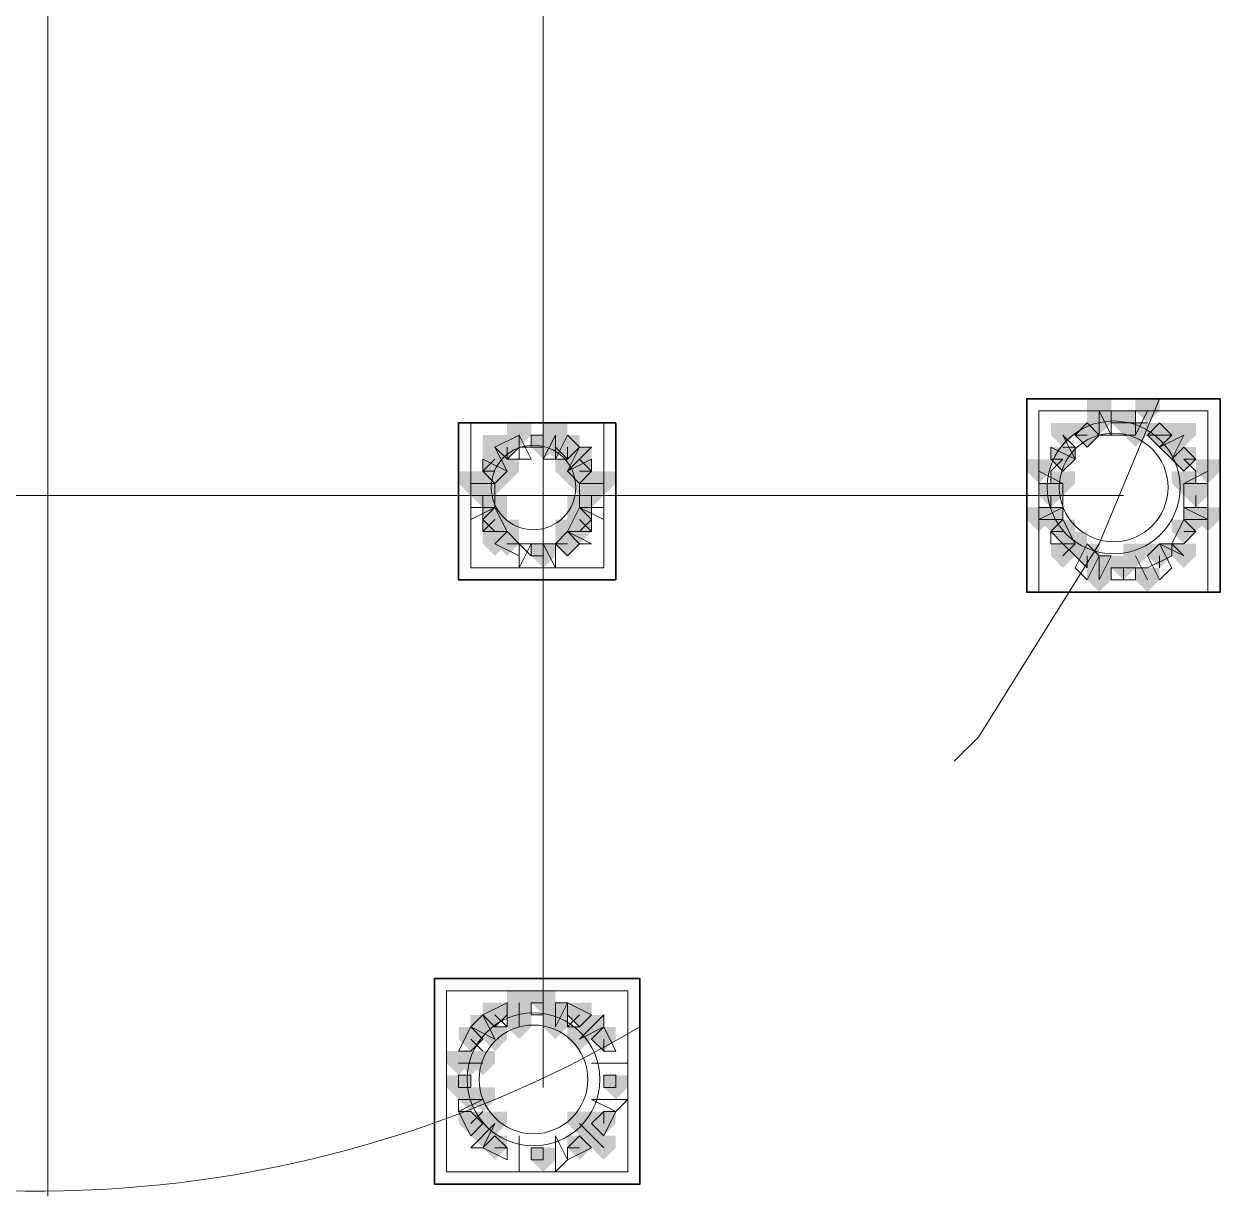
# Model space of a CAD drawing. Header units: millimetres. Extents: x 2315 to 4619, y 1334 to 1897.
# Drawn here: x 4157.93 to 4163.97, y 1548.66 to 1554.59 of the extents above; entities that cross this region are included whole.
import ezdxf

# ---------------------------------------------------------------- set-up
doc = ezdxf.new("R2010")
doc.units = ezdxf.units.MM
for name, color, linetype, true_color in [('PDF_10', 7, 'Continuous', 0x00b85c), ('PDF_AXIS', 7, 'Continuous', 0x00b85c), ('PDF_柱构件', 7, 'Continuous', 0x00b85c), ('PDF_转运站初步方案', 7, 'Continuous', 0x00b85c)]:
    doc.layers.add(name, color=color, linetype=linetype, true_color=true_color)
doc.layers.add('PDF_中心线层', color=1, linetype='Continuous')
doc.layers.add('PDF_粗实线层', color=7, linetype='Continuous')

msp = doc.modelspace()

# ---------------------------------------------------------------- hatches: boundary and pattern name
at = {"layer": 'PDF_10', "transparency": 33554559}
for points in [[(4163.4821, 1552.6298), (4163.421, 1552.6298), (4163.421, 1552.5687), (4163.4821, 1552.5076), (4163.5432, 1552.5687), (4163.5432, 1552.6298)], [(4163.4821, 1552.6298), (4163.421, 1552.6298), (4163.421, 1552.5687), (4163.4821, 1552.5076), (4163.5432, 1552.5687), (4163.5432, 1552.6298)], [(4163.4821, 1552.6298), (4163.421, 1552.6298), (4163.421, 1552.5687), (4163.4821, 1552.5076), (4163.5432, 1552.5687), (4163.5432, 1552.6298)], [(4163.2989, 1552.5687), (4163.2378, 1552.5687), (4163.2378, 1552.5076), (4163.2989, 1552.4466), (4163.3599, 1552.5076), (4163.3599, 1552.5687)], [(4163.2989, 1552.5687), (4163.2378, 1552.5687), (4163.2378, 1552.5076), (4163.2989, 1552.4466), (4163.3599, 1552.5076), (4163.3599, 1552.5687)], [(4163.2989, 1552.5687), (4163.2378, 1552.5687), (4163.2378, 1552.5076), (4163.2989, 1552.4466), (4163.3599, 1552.5076), (4163.3599, 1552.5687)], [(4163.6653, 1552.5687), (4163.6043, 1552.5687), (4163.6043, 1552.5076), (4163.6653, 1552.4466), (4163.7264, 1552.5076), (4163.7264, 1552.5687)], [(4163.6653, 1552.5687), (4163.6043, 1552.5687), (4163.6043, 1552.5076), (4163.6653, 1552.4466), (4163.7264, 1552.5076), (4163.7264, 1552.5687)], [(4163.6653, 1552.5687), (4163.6043, 1552.5687), (4163.6043, 1552.5076), (4163.6653, 1552.4466), (4163.7264, 1552.5076), (4163.7264, 1552.5687)], [(4160.367, 1552.5076), (4160.3059, 1552.5076), (4160.3059, 1552.4466), (4160.367, 1552.3855), (4160.428, 1552.4466), (4160.428, 1552.5076)], [(4160.367, 1552.5076), (4160.3059, 1552.5076), (4160.3059, 1552.4466), (4160.367, 1552.3855), (4160.428, 1552.4466), (4160.428, 1552.5076)], [(4160.5502, 1552.5076), (4160.4891, 1552.5076), (4160.4891, 1552.4466), (4160.5502, 1552.3855), (4160.6113, 1552.4466), (4160.6113, 1552.5076)], [(4160.5502, 1552.5076), (4160.4891, 1552.5076), (4160.4891, 1552.4466), (4160.5502, 1552.3855), (4160.6113, 1552.4466), (4160.6113, 1552.5076)], [(4160.6724, 1552.5076), (4160.6113, 1552.5076), (4160.6113, 1552.4466), (4160.6724, 1552.3855), (4160.7335, 1552.4466), (4160.7335, 1552.5076)], [(4160.6724, 1552.5076), (4160.6113, 1552.5076), (4160.6113, 1552.4466), (4160.6724, 1552.3855), (4160.7335, 1552.4466), (4160.7335, 1552.5076)], [(4163.1767, 1552.4466), (4163.1156, 1552.4466), (4163.1156, 1552.3855), (4163.1767, 1552.3244), (4163.2378, 1552.3855), (4163.2378, 1552.4466)], [(4163.1767, 1552.4466), (4163.1156, 1552.4466), (4163.1156, 1552.3855), (4163.1767, 1552.3244), (4163.2378, 1552.3855), (4163.2378, 1552.4466)], [(4163.7875, 1552.4466), (4163.7264, 1552.4466), (4163.7264, 1552.3855), (4163.7875, 1552.3244), (4163.8486, 1552.3855), (4163.8486, 1552.4466)], [(4163.7875, 1552.4466), (4163.7264, 1552.4466), (4163.7264, 1552.3855), (4163.7875, 1552.3244), (4163.8486, 1552.3855), (4163.8486, 1552.4466)], [(4160.3059, 1552.3855), (4160.2448, 1552.3855), (4160.2448, 1552.3244), (4160.3059, 1552.2633), (4160.367, 1552.3244), (4160.367, 1552.3855)], [(4160.3059, 1552.3855), (4160.2448, 1552.3855), (4160.2448, 1552.3244), (4160.3059, 1552.2633), (4160.367, 1552.3244), (4160.367, 1552.3855)], [(4160.7335, 1552.3855), (4160.6724, 1552.3855), (4160.6724, 1552.3244), (4160.7335, 1552.2633), (4160.7945, 1552.3244), (4160.7945, 1552.3855)], [(4160.7335, 1552.3855), (4160.6724, 1552.3855), (4160.6724, 1552.3244), (4160.7335, 1552.2633), (4160.7945, 1552.3244), (4160.7945, 1552.3855)], [(4160.2448, 1552.2633), (4160.1837, 1552.2633), (4160.1837, 1552.2022), (4160.2448, 1552.1412), (4160.3059, 1552.2022), (4160.3059, 1552.2633)], [(4160.2448, 1552.2633), (4160.1837, 1552.2633), (4160.1837, 1552.2022), (4160.2448, 1552.1412), (4160.3059, 1552.2022), (4160.3059, 1552.2633)], [(4160.2448, 1552.2633), (4160.1837, 1552.2633), (4160.1837, 1552.2022), (4160.2448, 1552.1412), (4160.3059, 1552.2022), (4160.3059, 1552.2633)], [(4160.7945, 1552.2633), (4160.7335, 1552.2633), (4160.7335, 1552.2022), (4160.7945, 1552.1412), (4160.8556, 1552.2022), (4160.8556, 1552.2633)], [(4160.7945, 1552.2633), (4160.7335, 1552.2633), (4160.7335, 1552.2022), (4160.7945, 1552.1412), (4160.8556, 1552.2022), (4160.8556, 1552.2633)], [(4160.7945, 1552.2633), (4160.7335, 1552.2633), (4160.7335, 1552.2022), (4160.7945, 1552.1412), (4160.8556, 1552.2022), (4160.8556, 1552.2633)], [(4163.1156, 1552.2633), (4163.0545, 1552.2633), (4163.0545, 1552.2022), (4163.1156, 1552.1412), (4163.1767, 1552.2022), (4163.1767, 1552.2633)], [(4163.1156, 1552.2633), (4163.0545, 1552.2633), (4163.0545, 1552.2022), (4163.1156, 1552.1412), (4163.1767, 1552.2022), (4163.1767, 1552.2633)], [(4163.8486, 1552.2633), (4163.7875, 1552.2633), (4163.7875, 1552.2022), (4163.8486, 1552.1412), (4163.9097, 1552.2022), (4163.9097, 1552.2633)], [(4163.8486, 1552.2633), (4163.7875, 1552.2633), (4163.7875, 1552.2022), (4163.8486, 1552.1412), (4163.9097, 1552.2022), (4163.9097, 1552.2633)], [(4163.8486, 1552.2633), (4163.7875, 1552.2633), (4163.7875, 1552.2022), (4163.8486, 1552.1412), (4163.9097, 1552.2022), (4163.9097, 1552.2633)], [(4160.3059, 1552.1412), (4160.2448, 1552.1412), (4160.2448, 1552.0801), (4160.3059, 1552.019), (4160.367, 1552.0801), (4160.367, 1552.1412)], [(4160.3059, 1552.1412), (4160.2448, 1552.1412), (4160.2448, 1552.0801), (4160.3059, 1552.019), (4160.367, 1552.0801), (4160.367, 1552.1412)], [(4160.7335, 1552.1412), (4160.6724, 1552.1412), (4160.6724, 1552.0801), (4160.7335, 1552.019), (4160.7945, 1552.0801), (4160.7945, 1552.1412)], [(4160.7335, 1552.1412), (4160.6724, 1552.1412), (4160.6724, 1552.0801), (4160.7335, 1552.019), (4160.7945, 1552.0801), (4160.7945, 1552.1412)], [(4163.1767, 1552.0801), (4163.1156, 1552.0801), (4163.1156, 1552.019), (4163.1767, 1551.9579), (4163.2378, 1552.019), (4163.2378, 1552.0801)], [(4163.1767, 1552.0801), (4163.1156, 1552.0801), (4163.1156, 1552.019), (4163.1767, 1551.9579), (4163.2378, 1552.019), (4163.2378, 1552.0801)], [(4163.7875, 1552.0801), (4163.7264, 1552.0801), (4163.7264, 1552.019), (4163.7875, 1551.9579), (4163.8486, 1552.019), (4163.8486, 1552.0801)], [(4163.7875, 1552.0801), (4163.7264, 1552.0801), (4163.7264, 1552.019), (4163.7875, 1551.9579), (4163.8486, 1552.019), (4163.8486, 1552.0801)], [(4160.367, 1552.019), (4160.3059, 1552.019), (4160.3059, 1551.9579), (4160.367, 1551.8968), (4160.428, 1551.9579), (4160.428, 1552.019)], [(4160.367, 1552.019), (4160.3059, 1552.019), (4160.3059, 1551.9579), (4160.367, 1551.8968), (4160.428, 1551.9579), (4160.428, 1552.019)], [(4160.367, 1552.019), (4160.3059, 1552.019), (4160.3059, 1551.9579), (4160.367, 1551.8968), (4160.428, 1551.9579), (4160.428, 1552.019)], [(4160.6724, 1552.019), (4160.6113, 1552.019), (4160.6113, 1551.9579), (4160.6724, 1551.8968), (4160.7335, 1551.9579), (4160.7335, 1552.019)], [(4160.6724, 1552.019), (4160.6113, 1552.019), (4160.6113, 1551.9579), (4160.6724, 1551.8968), (4160.7335, 1551.9579), (4160.7335, 1552.019)], [(4160.6724, 1552.019), (4160.6113, 1552.019), (4160.6113, 1551.9579), (4160.6724, 1551.8968), (4160.7335, 1551.9579), (4160.7335, 1552.019)], [(4160.5502, 1551.9579), (4160.4891, 1551.9579), (4160.4891, 1551.8968), (4160.5502, 1551.8357), (4160.6113, 1551.8968), (4160.6113, 1551.9579)], [(4160.5502, 1551.9579), (4160.4891, 1551.9579), (4160.4891, 1551.8968), (4160.5502, 1551.8357), (4160.6113, 1551.8968), (4160.6113, 1551.9579)], [(4163.2989, 1551.9579), (4163.2378, 1551.9579), (4163.2378, 1551.8968), (4163.2989, 1551.8357), (4163.3599, 1551.8968), (4163.3599, 1551.9579)], [(4163.2989, 1551.9579), (4163.2378, 1551.9579), (4163.2378, 1551.8968), (4163.2989, 1551.8357), (4163.3599, 1551.8968), (4163.3599, 1551.9579)], [(4163.6653, 1551.9579), (4163.6043, 1551.9579), (4163.6043, 1551.8968), (4163.6653, 1551.8357), (4163.7264, 1551.8968), (4163.7264, 1551.9579)], [(4163.6653, 1551.9579), (4163.6043, 1551.9579), (4163.6043, 1551.8968), (4163.6653, 1551.8357), (4163.7264, 1551.8968), (4163.7264, 1551.9579)], [(4163.4821, 1551.8968), (4163.421, 1551.8968), (4163.421, 1551.8357), (4163.4821, 1551.7747), (4163.5432, 1551.8357), (4163.5432, 1551.8968)], [(4163.4821, 1551.8968), (4163.421, 1551.8968), (4163.421, 1551.8357), (4163.4821, 1551.7747), (4163.5432, 1551.8357), (4163.5432, 1551.8968)], [(4160.5502, 1549.6979), (4160.4891, 1549.6979), (4160.4891, 1549.6368), (4160.5502, 1549.5757), (4160.6113, 1549.6368), (4160.6113, 1549.6979)], [(4160.5502, 1549.6979), (4160.4891, 1549.6979), (4160.4891, 1549.6368), (4160.5502, 1549.5757), (4160.6113, 1549.6368), (4160.6113, 1549.6979)], [(4160.3059, 1549.6368), (4160.2448, 1549.6368), (4160.2448, 1549.5757), (4160.3059, 1549.5147), (4160.367, 1549.5757), (4160.367, 1549.6368)], [(4160.3059, 1549.6368), (4160.2448, 1549.6368), (4160.2448, 1549.5757), (4160.3059, 1549.5147), (4160.367, 1549.5757), (4160.367, 1549.6368)], [(4160.7335, 1549.6368), (4160.6724, 1549.6368), (4160.6724, 1549.5757), (4160.7335, 1549.5147), (4160.7945, 1549.5757), (4160.7945, 1549.6368)], [(4160.7335, 1549.6368), (4160.6724, 1549.6368), (4160.6724, 1549.5757), (4160.7335, 1549.5147), (4160.7945, 1549.5757), (4160.7945, 1549.6368)], [(4160.1837, 1549.5147), (4160.1226, 1549.5147), (4160.1226, 1549.4536), (4160.1837, 1549.3925), (4160.2448, 1549.4536), (4160.2448, 1549.5147)], [(4160.1837, 1549.5147), (4160.1226, 1549.5147), (4160.1226, 1549.4536), (4160.1837, 1549.3925), (4160.2448, 1549.4536), (4160.2448, 1549.5147)], [(4160.8556, 1549.5147), (4160.7945, 1549.5147), (4160.7945, 1549.4536), (4160.8556, 1549.3925), (4160.9167, 1549.4536), (4160.9167, 1549.5147)], [(4160.8556, 1549.5147), (4160.7945, 1549.5147), (4160.7945, 1549.4536), (4160.8556, 1549.3925), (4160.9167, 1549.4536), (4160.9167, 1549.5147)], [(4160.1226, 1549.2703), (4160.0616, 1549.2703), (4160.0616, 1549.2093), (4160.1226, 1549.1482), (4160.1837, 1549.2093), (4160.1837, 1549.2703)], [(4160.1226, 1549.2703), (4160.0616, 1549.2703), (4160.0616, 1549.2093), (4160.1226, 1549.1482), (4160.1837, 1549.2093), (4160.1837, 1549.2703)], [(4160.9167, 1549.2703), (4160.8556, 1549.2703), (4160.8556, 1549.2093), (4160.9167, 1549.1482), (4160.9778, 1549.2093), (4160.9778, 1549.2703)], [(4160.9167, 1549.2703), (4160.8556, 1549.2703), (4160.8556, 1549.2093), (4160.9167, 1549.1482), (4160.9778, 1549.2093), (4160.9778, 1549.2703)], [(4160.1837, 1549.0871), (4160.1226, 1549.0871), (4160.1226, 1549.026), (4160.1837, 1548.9649), (4160.2448, 1549.026), (4160.2448, 1549.0871)], [(4160.1837, 1549.0871), (4160.1226, 1549.0871), (4160.1226, 1549.026), (4160.1837, 1548.9649), (4160.2448, 1549.026), (4160.2448, 1549.0871)], [(4160.8556, 1549.0871), (4160.7945, 1549.0871), (4160.7945, 1549.026), (4160.8556, 1548.9649), (4160.9167, 1549.026), (4160.9167, 1549.0871)], [(4160.8556, 1549.0871), (4160.7945, 1549.0871), (4160.7945, 1549.026), (4160.8556, 1548.9649), (4160.9167, 1549.026), (4160.9167, 1549.0871)], [(4160.3059, 1548.9649), (4160.2448, 1548.9649), (4160.2448, 1548.9039), (4160.3059, 1548.8428), (4160.367, 1548.9039), (4160.367, 1548.9649)], [(4160.3059, 1548.9649), (4160.2448, 1548.9649), (4160.2448, 1548.9039), (4160.3059, 1548.8428), (4160.367, 1548.9039), (4160.367, 1548.9649)], [(4160.7335, 1548.9649), (4160.6724, 1548.9649), (4160.6724, 1548.9039), (4160.7335, 1548.8428), (4160.7945, 1548.9039), (4160.7945, 1548.9649)], [(4160.7335, 1548.9649), (4160.6724, 1548.9649), (4160.6724, 1548.9039), (4160.7335, 1548.8428), (4160.7945, 1548.9039), (4160.7945, 1548.9649)], [(4160.5502, 1548.9039), (4160.4891, 1548.9039), (4160.4891, 1548.8428), (4160.5502, 1548.7817), (4160.6113, 1548.8428), (4160.6113, 1548.9039)], [(4160.5502, 1548.9039), (4160.4891, 1548.9039), (4160.4891, 1548.8428), (4160.5502, 1548.7817), (4160.6113, 1548.8428), (4160.6113, 1548.9039)]]:
    msp.add_hatch(color=256, dxfattribs=at).paths.add_polyline_path(points)
at = {"layer": 'PDF_柱构件', "transparency": 33554559}
for points in [[(4163.3599, 1552.6909), (4163.2989, 1552.6909), (4163.2989, 1552.6298), (4163.3599, 1552.5687), (4163.421, 1552.6298), (4163.421, 1552.6909)], [(4163.6043, 1552.6909), (4163.5432, 1552.6909), (4163.5432, 1552.6298), (4163.6043, 1552.5687), (4163.6653, 1552.6298), (4163.6653, 1552.6909)], [(4163.3599, 1552.6298), (4163.2989, 1552.6298), (4163.2989, 1552.5687), (4163.3599, 1552.5076), (4163.421, 1552.5687), (4163.421, 1552.6298)], [(4160.428, 1552.5687), (4160.367, 1552.5687), (4160.367, 1552.5076), (4160.428, 1552.4466), (4160.4891, 1552.5076), (4160.4891, 1552.5687)], [(4160.6113, 1552.5687), (4160.5502, 1552.5687), (4160.5502, 1552.5076), (4160.6113, 1552.4466), (4160.6724, 1552.5076), (4160.6724, 1552.5687)], [(4163.1767, 1552.5687), (4163.1156, 1552.5687), (4163.1156, 1552.5076), (4163.1767, 1552.4466), (4163.2378, 1552.5076), (4163.2378, 1552.5687)], [(4163.5432, 1552.5687), (4163.4821, 1552.5687), (4163.4821, 1552.5076), (4163.5432, 1552.4466), (4163.6043, 1552.5076), (4163.6043, 1552.5687)], [(4163.7875, 1552.5687), (4163.7264, 1552.5687), (4163.7264, 1552.5076), (4163.7875, 1552.4466), (4163.8486, 1552.5076), (4163.8486, 1552.5687)], [(4160.3059, 1552.5076), (4160.2448, 1552.5076), (4160.2448, 1552.4466), (4160.3059, 1552.3855), (4160.367, 1552.4466), (4160.367, 1552.5076)], [(4160.6113, 1552.5076), (4160.5502, 1552.5076), (4160.5502, 1552.4466), (4160.6113, 1552.3855), (4160.6724, 1552.4466), (4160.6724, 1552.5076)], [(4163.7264, 1552.5076), (4163.6653, 1552.5076), (4163.6653, 1552.4466), (4163.7264, 1552.3855), (4163.7875, 1552.4466), (4163.7875, 1552.5076)], [(4160.3059, 1552.4466), (4160.2448, 1552.4466), (4160.2448, 1552.3855), (4160.3059, 1552.3244), (4160.367, 1552.3855), (4160.367, 1552.4466)], [(4160.7335, 1552.4466), (4160.6724, 1552.4466), (4160.6724, 1552.3855), (4160.7335, 1552.3244), (4160.7945, 1552.3855), (4160.7945, 1552.4466)], [(4160.367, 1552.3855), (4160.3059, 1552.3855), (4160.3059, 1552.3244), (4160.367, 1552.2633), (4160.428, 1552.3244), (4160.428, 1552.3855)], [(4160.6724, 1552.3855), (4160.6113, 1552.3855), (4160.6113, 1552.3244), (4160.6724, 1552.2633), (4160.7335, 1552.3244), (4160.7335, 1552.3855)], [(4163.0545, 1552.3855), (4162.9935, 1552.3855), (4162.9935, 1552.3244), (4163.0545, 1552.2633), (4163.1156, 1552.3244), (4163.1156, 1552.3855)], [(4163.9097, 1552.3855), (4163.8486, 1552.3855), (4163.8486, 1552.3244), (4163.9097, 1552.2633), (4163.9708, 1552.3244), (4163.9708, 1552.3855)], [(4160.1837, 1552.3244), (4160.1226, 1552.3244), (4160.1226, 1552.2633), (4160.1837, 1552.2022), (4160.2448, 1552.2633), (4160.2448, 1552.3244)], [(4160.2448, 1552.3244), (4160.1837, 1552.3244), (4160.1837, 1552.2633), (4160.2448, 1552.2022), (4160.3059, 1552.2633), (4160.3059, 1552.3244)], [(4160.3059, 1552.3244), (4160.2448, 1552.3244), (4160.2448, 1552.2633), (4160.3059, 1552.2022), (4160.367, 1552.2633), (4160.367, 1552.3244)], [(4160.7335, 1552.3244), (4160.6724, 1552.3244), (4160.6724, 1552.2633), (4160.7335, 1552.2022), (4160.7945, 1552.2633), (4160.7945, 1552.3244)], [(4160.7945, 1552.3244), (4160.7335, 1552.3244), (4160.7335, 1552.2633), (4160.7945, 1552.2022), (4160.8556, 1552.2633), (4160.8556, 1552.3244)], [(4160.8556, 1552.3244), (4160.7945, 1552.3244), (4160.7945, 1552.2633), (4160.8556, 1552.2022), (4160.9167, 1552.2633), (4160.9167, 1552.3244)], [(4163.1767, 1552.3244), (4163.1156, 1552.3244), (4163.1156, 1552.2633), (4163.1767, 1552.2022), (4163.2378, 1552.2633), (4163.2378, 1552.3244)], [(4163.7875, 1552.3244), (4163.7264, 1552.3244), (4163.7264, 1552.2633), (4163.7875, 1552.2022), (4163.8486, 1552.2633), (4163.8486, 1552.3244)], [(4160.3059, 1552.2022), (4160.2448, 1552.2022), (4160.2448, 1552.1412), (4160.3059, 1552.0801), (4160.367, 1552.1412), (4160.367, 1552.2022)], [(4160.7335, 1552.2022), (4160.6724, 1552.2022), (4160.6724, 1552.1412), (4160.7335, 1552.0801), (4160.7945, 1552.1412), (4160.7945, 1552.2022)], [(4163.0545, 1552.1412), (4162.9935, 1552.1412), (4162.9935, 1552.0801), (4163.0545, 1552.019), (4163.1156, 1552.0801), (4163.1156, 1552.1412)], [(4163.1156, 1552.1412), (4163.0545, 1552.1412), (4163.0545, 1552.0801), (4163.1156, 1552.019), (4163.1767, 1552.0801), (4163.1767, 1552.1412)], [(4163.8486, 1552.1412), (4163.7875, 1552.1412), (4163.7875, 1552.0801), (4163.8486, 1552.019), (4163.9097, 1552.0801), (4163.9097, 1552.1412)], [(4163.9097, 1552.1412), (4163.8486, 1552.1412), (4163.8486, 1552.0801), (4163.9097, 1552.019), (4163.9708, 1552.0801), (4163.9708, 1552.1412)], [(4160.3059, 1552.0801), (4160.2448, 1552.0801), (4160.2448, 1552.019), (4160.3059, 1551.9579), (4160.367, 1552.019), (4160.367, 1552.0801)], [(4160.367, 1552.0801), (4160.3059, 1552.0801), (4160.3059, 1552.019), (4160.367, 1551.9579), (4160.428, 1552.019), (4160.428, 1552.0801)], [(4160.6724, 1552.0801), (4160.6113, 1552.0801), (4160.6113, 1552.019), (4160.6724, 1551.9579), (4160.7335, 1552.019), (4160.7335, 1552.0801)], [(4160.7335, 1552.0801), (4160.6724, 1552.0801), (4160.6724, 1552.019), (4160.7335, 1551.9579), (4160.7945, 1552.019), (4160.7945, 1552.0801)], [(4160.3059, 1552.019), (4160.2448, 1552.019), (4160.2448, 1551.9579), (4160.3059, 1551.8968), (4160.367, 1551.9579), (4160.367, 1552.019)], [(4163.2378, 1552.019), (4163.1767, 1552.019), (4163.1767, 1551.9579), (4163.2378, 1551.8968), (4163.2989, 1551.9579), (4163.2989, 1552.019)], [(4163.1767, 1551.9579), (4163.1156, 1551.9579), (4163.1156, 1551.8968), (4163.1767, 1551.8357), (4163.2378, 1551.8968), (4163.2378, 1551.9579)], [(4163.5432, 1551.9579), (4163.4821, 1551.9579), (4163.4821, 1551.8968), (4163.5432, 1551.8357), (4163.6043, 1551.8968), (4163.6043, 1551.9579)], [(4163.7875, 1551.9579), (4163.7264, 1551.9579), (4163.7264, 1551.8968), (4163.7875, 1551.8357), (4163.8486, 1551.8968), (4163.8486, 1551.9579)], [(4163.3599, 1551.8968), (4163.2989, 1551.8968), (4163.2989, 1551.8357), (4163.3599, 1551.7747), (4163.421, 1551.8357), (4163.421, 1551.8968)], [(4163.3599, 1551.8357), (4163.2989, 1551.8357), (4163.2989, 1551.7747), (4163.3599, 1551.7136), (4163.421, 1551.7747), (4163.421, 1551.8357)], [(4163.6043, 1551.8357), (4163.5432, 1551.8357), (4163.5432, 1551.7747), (4163.6043, 1551.7136), (4163.6653, 1551.7747), (4163.6653, 1551.8357)], [(4160.428, 1549.6979), (4160.367, 1549.6979), (4160.367, 1549.6368), (4160.428, 1549.5757), (4160.4891, 1549.6368), (4160.4891, 1549.6979)], [(4160.428, 1549.6368), (4160.367, 1549.6368), (4160.367, 1549.5757), (4160.428, 1549.5147), (4160.4891, 1549.5757), (4160.4891, 1549.6368)], [(4160.6113, 1549.6368), (4160.5502, 1549.6368), (4160.5502, 1549.5757), (4160.6113, 1549.5147), (4160.6724, 1549.5757), (4160.6724, 1549.6368)], [(4160.2448, 1549.5757), (4160.1837, 1549.5757), (4160.1837, 1549.5147), (4160.2448, 1549.4536), (4160.3059, 1549.5147), (4160.3059, 1549.5757)], [(4160.428, 1549.5757), (4160.367, 1549.5757), (4160.367, 1549.5147), (4160.428, 1549.4536), (4160.4891, 1549.5147), (4160.4891, 1549.5757)], [(4160.6113, 1549.5757), (4160.5502, 1549.5757), (4160.5502, 1549.5147), (4160.6113, 1549.4536), (4160.6724, 1549.5147), (4160.6724, 1549.5757)], [(4160.7945, 1549.5757), (4160.7335, 1549.5757), (4160.7335, 1549.5147), (4160.7945, 1549.4536), (4160.8556, 1549.5147), (4160.8556, 1549.5757)], [(4160.3059, 1549.5147), (4160.2448, 1549.5147), (4160.2448, 1549.4536), (4160.3059, 1549.3925), (4160.367, 1549.4536), (4160.367, 1549.5147)], [(4160.7335, 1549.5147), (4160.6724, 1549.5147), (4160.6724, 1549.4536), (4160.7335, 1549.3925), (4160.7945, 1549.4536), (4160.7945, 1549.5147)], [(4160.1226, 1549.3925), (4160.0616, 1549.3925), (4160.0616, 1549.3314), (4160.1226, 1549.2703), (4160.1837, 1549.3314), (4160.1837, 1549.3925)], [(4160.1837, 1549.3925), (4160.1226, 1549.3925), (4160.1226, 1549.3314), (4160.1837, 1549.2703), (4160.2448, 1549.3314), (4160.2448, 1549.3925)], [(4160.2448, 1549.3925), (4160.1837, 1549.3925), (4160.1837, 1549.3314), (4160.2448, 1549.2703), (4160.3059, 1549.3314), (4160.3059, 1549.3925)], [(4160.1837, 1549.2093), (4160.1226, 1549.2093), (4160.1226, 1549.1482), (4160.1837, 1549.0871), (4160.2448, 1549.1482), (4160.2448, 1549.2093)], [(4160.2448, 1549.2093), (4160.1837, 1549.2093), (4160.1837, 1549.1482), (4160.2448, 1549.0871), (4160.3059, 1549.1482), (4160.3059, 1549.2093)], [(4160.3059, 1549.0871), (4160.2448, 1549.0871), (4160.2448, 1549.026), (4160.3059, 1548.9649), (4160.367, 1549.026), (4160.367, 1549.0871)], [(4160.7335, 1549.0871), (4160.6724, 1549.0871), (4160.6724, 1549.026), (4160.7335, 1548.9649), (4160.7945, 1549.026), (4160.7945, 1549.0871)], [(4160.2448, 1549.026), (4160.1837, 1549.026), (4160.1837, 1548.9649), (4160.2448, 1548.9039), (4160.3059, 1548.9649), (4160.3059, 1549.026)], [(4160.7945, 1549.026), (4160.7335, 1549.026), (4160.7335, 1548.9649), (4160.7945, 1548.9039), (4160.8556, 1548.9649), (4160.8556, 1549.026)], [(4160.8556, 1548.9649), (4160.7945, 1548.9649), (4160.7945, 1548.9039), (4160.8556, 1548.8428), (4160.9167, 1548.9039), (4160.9167, 1548.9649)]]:
    msp.add_hatch(color=256, dxfattribs=at).paths.add_polyline_path(points)
at = {"layer": 'PDF_转运站初步方案', "transparency": 33554559}
for points in [[(4163.4821, 1552.6298), (4163.421, 1552.6298), (4163.421, 1552.5687), (4163.4821, 1552.5076), (4163.5432, 1552.5687), (4163.5432, 1552.6298)], [(4163.4821, 1552.6298), (4163.421, 1552.6298), (4163.421, 1552.5687), (4163.4821, 1552.5076), (4163.5432, 1552.5687), (4163.5432, 1552.6298)], [(4163.2989, 1552.5687), (4163.2378, 1552.5687), (4163.2378, 1552.5076), (4163.2989, 1552.4466), (4163.3599, 1552.5076), (4163.3599, 1552.5687)], [(4163.2989, 1552.5687), (4163.2378, 1552.5687), (4163.2378, 1552.5076), (4163.2989, 1552.4466), (4163.3599, 1552.5076), (4163.3599, 1552.5687)], [(4163.6653, 1552.5687), (4163.6043, 1552.5687), (4163.6043, 1552.5076), (4163.6653, 1552.4466), (4163.7264, 1552.5076), (4163.7264, 1552.5687)], [(4163.6653, 1552.5687), (4163.6043, 1552.5687), (4163.6043, 1552.5076), (4163.6653, 1552.4466), (4163.7264, 1552.5076), (4163.7264, 1552.5687)], [(4160.367, 1552.5076), (4160.3059, 1552.5076), (4160.3059, 1552.4466), (4160.367, 1552.3855), (4160.428, 1552.4466), (4160.428, 1552.5076)], [(4160.367, 1552.5076), (4160.3059, 1552.5076), (4160.3059, 1552.4466), (4160.367, 1552.3855), (4160.428, 1552.4466), (4160.428, 1552.5076)], [(4160.5502, 1552.5076), (4160.4891, 1552.5076), (4160.4891, 1552.4466), (4160.5502, 1552.3855), (4160.6113, 1552.4466), (4160.6113, 1552.5076)], [(4160.5502, 1552.5076), (4160.4891, 1552.5076), (4160.4891, 1552.4466), (4160.5502, 1552.3855), (4160.6113, 1552.4466), (4160.6113, 1552.5076)], [(4160.6724, 1552.5076), (4160.6113, 1552.5076), (4160.6113, 1552.4466), (4160.6724, 1552.3855), (4160.7335, 1552.4466), (4160.7335, 1552.5076)], [(4160.6724, 1552.5076), (4160.6113, 1552.5076), (4160.6113, 1552.4466), (4160.6724, 1552.3855), (4160.7335, 1552.4466), (4160.7335, 1552.5076)], [(4163.1767, 1552.4466), (4163.1156, 1552.4466), (4163.1156, 1552.3855), (4163.1767, 1552.3244), (4163.2378, 1552.3855), (4163.2378, 1552.4466)], [(4163.1767, 1552.4466), (4163.1156, 1552.4466), (4163.1156, 1552.3855), (4163.1767, 1552.3244), (4163.2378, 1552.3855), (4163.2378, 1552.4466)], [(4163.7875, 1552.4466), (4163.7264, 1552.4466), (4163.7264, 1552.3855), (4163.7875, 1552.3244), (4163.8486, 1552.3855), (4163.8486, 1552.4466)], [(4163.7875, 1552.4466), (4163.7264, 1552.4466), (4163.7264, 1552.3855), (4163.7875, 1552.3244), (4163.8486, 1552.3855), (4163.8486, 1552.4466)], [(4160.3059, 1552.3855), (4160.2448, 1552.3855), (4160.2448, 1552.3244), (4160.3059, 1552.2633), (4160.367, 1552.3244), (4160.367, 1552.3855)], [(4160.3059, 1552.3855), (4160.2448, 1552.3855), (4160.2448, 1552.3244), (4160.3059, 1552.2633), (4160.367, 1552.3244), (4160.367, 1552.3855)], [(4160.7335, 1552.3855), (4160.6724, 1552.3855), (4160.6724, 1552.3244), (4160.7335, 1552.2633), (4160.7945, 1552.3244), (4160.7945, 1552.3855)], [(4160.7335, 1552.3855), (4160.6724, 1552.3855), (4160.6724, 1552.3244), (4160.7335, 1552.2633), (4160.7945, 1552.3244), (4160.7945, 1552.3855)], [(4160.2448, 1552.2633), (4160.1837, 1552.2633), (4160.1837, 1552.2022), (4160.2448, 1552.1412), (4160.3059, 1552.2022), (4160.3059, 1552.2633)], [(4160.2448, 1552.2633), (4160.1837, 1552.2633), (4160.1837, 1552.2022), (4160.2448, 1552.1412), (4160.3059, 1552.2022), (4160.3059, 1552.2633)], [(4160.7945, 1552.2633), (4160.7335, 1552.2633), (4160.7335, 1552.2022), (4160.7945, 1552.1412), (4160.8556, 1552.2022), (4160.8556, 1552.2633)], [(4160.7945, 1552.2633), (4160.7335, 1552.2633), (4160.7335, 1552.2022), (4160.7945, 1552.1412), (4160.8556, 1552.2022), (4160.8556, 1552.2633)], [(4163.1156, 1552.2633), (4163.0545, 1552.2633), (4163.0545, 1552.2022), (4163.1156, 1552.1412), (4163.1767, 1552.2022), (4163.1767, 1552.2633)], [(4163.1156, 1552.2633), (4163.0545, 1552.2633), (4163.0545, 1552.2022), (4163.1156, 1552.1412), (4163.1767, 1552.2022), (4163.1767, 1552.2633)], [(4163.8486, 1552.2633), (4163.7875, 1552.2633), (4163.7875, 1552.2022), (4163.8486, 1552.1412), (4163.9097, 1552.2022), (4163.9097, 1552.2633)], [(4163.8486, 1552.2633), (4163.7875, 1552.2633), (4163.7875, 1552.2022), (4163.8486, 1552.1412), (4163.9097, 1552.2022), (4163.9097, 1552.2633)], [(4160.3059, 1552.1412), (4160.2448, 1552.1412), (4160.2448, 1552.0801), (4160.3059, 1552.019), (4160.367, 1552.0801), (4160.367, 1552.1412)], [(4160.3059, 1552.1412), (4160.2448, 1552.1412), (4160.2448, 1552.0801), (4160.3059, 1552.019), (4160.367, 1552.0801), (4160.367, 1552.1412)], [(4160.7335, 1552.1412), (4160.6724, 1552.1412), (4160.6724, 1552.0801), (4160.7335, 1552.019), (4160.7945, 1552.0801), (4160.7945, 1552.1412)], [(4160.7335, 1552.1412), (4160.6724, 1552.1412), (4160.6724, 1552.0801), (4160.7335, 1552.019), (4160.7945, 1552.0801), (4160.7945, 1552.1412)], [(4163.1767, 1552.0801), (4163.1156, 1552.0801), (4163.1156, 1552.019), (4163.1767, 1551.9579), (4163.2378, 1552.019), (4163.2378, 1552.0801)], [(4163.1767, 1552.0801), (4163.1156, 1552.0801), (4163.1156, 1552.019), (4163.1767, 1551.9579), (4163.2378, 1552.019), (4163.2378, 1552.0801)], [(4163.7875, 1552.0801), (4163.7264, 1552.0801), (4163.7264, 1552.019), (4163.7875, 1551.9579), (4163.8486, 1552.019), (4163.8486, 1552.0801)], [(4163.7875, 1552.0801), (4163.7264, 1552.0801), (4163.7264, 1552.019), (4163.7875, 1551.9579), (4163.8486, 1552.019), (4163.8486, 1552.0801)], [(4160.367, 1552.019), (4160.3059, 1552.019), (4160.3059, 1551.9579), (4160.367, 1551.8968), (4160.428, 1551.9579), (4160.428, 1552.019)], [(4160.367, 1552.019), (4160.3059, 1552.019), (4160.3059, 1551.9579), (4160.367, 1551.8968), (4160.428, 1551.9579), (4160.428, 1552.019)], [(4160.6724, 1552.019), (4160.6113, 1552.019), (4160.6113, 1551.9579), (4160.6724, 1551.8968), (4160.7335, 1551.9579), (4160.7335, 1552.019)], [(4160.6724, 1552.019), (4160.6113, 1552.019), (4160.6113, 1551.9579), (4160.6724, 1551.8968), (4160.7335, 1551.9579), (4160.7335, 1552.019)], [(4160.5502, 1551.9579), (4160.4891, 1551.9579), (4160.4891, 1551.8968), (4160.5502, 1551.8357), (4160.6113, 1551.8968), (4160.6113, 1551.9579)], [(4160.5502, 1551.9579), (4160.4891, 1551.9579), (4160.4891, 1551.8968), (4160.5502, 1551.8357), (4160.6113, 1551.8968), (4160.6113, 1551.9579)], [(4163.2989, 1551.9579), (4163.2378, 1551.9579), (4163.2378, 1551.8968), (4163.2989, 1551.8357), (4163.3599, 1551.8968), (4163.3599, 1551.9579)], [(4163.2989, 1551.9579), (4163.2378, 1551.9579), (4163.2378, 1551.8968), (4163.2989, 1551.8357), (4163.3599, 1551.8968), (4163.3599, 1551.9579)], [(4163.6653, 1551.9579), (4163.6043, 1551.9579), (4163.6043, 1551.8968), (4163.6653, 1551.8357), (4163.7264, 1551.8968), (4163.7264, 1551.9579)], [(4163.6653, 1551.9579), (4163.6043, 1551.9579), (4163.6043, 1551.8968), (4163.6653, 1551.8357), (4163.7264, 1551.8968), (4163.7264, 1551.9579)], [(4163.4821, 1551.8968), (4163.421, 1551.8968), (4163.421, 1551.8357), (4163.4821, 1551.7747), (4163.5432, 1551.8357), (4163.5432, 1551.8968)], [(4163.4821, 1551.8968), (4163.421, 1551.8968), (4163.421, 1551.8357), (4163.4821, 1551.7747), (4163.5432, 1551.8357), (4163.5432, 1551.8968)], [(4160.5502, 1549.6979), (4160.4891, 1549.6979), (4160.4891, 1549.6368), (4160.5502, 1549.5757), (4160.6113, 1549.6368), (4160.6113, 1549.6979)], [(4160.5502, 1549.6979), (4160.4891, 1549.6979), (4160.4891, 1549.6368), (4160.5502, 1549.5757), (4160.6113, 1549.6368), (4160.6113, 1549.6979)], [(4160.3059, 1549.6368), (4160.2448, 1549.6368), (4160.2448, 1549.5757), (4160.3059, 1549.5147), (4160.367, 1549.5757), (4160.367, 1549.6368)], [(4160.3059, 1549.6368), (4160.2448, 1549.6368), (4160.2448, 1549.5757), (4160.3059, 1549.5147), (4160.367, 1549.5757), (4160.367, 1549.6368)], [(4160.7335, 1549.6368), (4160.6724, 1549.6368), (4160.6724, 1549.5757), (4160.7335, 1549.5147), (4160.7945, 1549.5757), (4160.7945, 1549.6368)], [(4160.7335, 1549.6368), (4160.6724, 1549.6368), (4160.6724, 1549.5757), (4160.7335, 1549.5147), (4160.7945, 1549.5757), (4160.7945, 1549.6368)], [(4160.1837, 1549.5147), (4160.1226, 1549.5147), (4160.1226, 1549.4536), (4160.1837, 1549.3925), (4160.2448, 1549.4536), (4160.2448, 1549.5147)], [(4160.1837, 1549.5147), (4160.1226, 1549.5147), (4160.1226, 1549.4536), (4160.1837, 1549.3925), (4160.2448, 1549.4536), (4160.2448, 1549.5147)], [(4160.8556, 1549.5147), (4160.7945, 1549.5147), (4160.7945, 1549.4536), (4160.8556, 1549.3925), (4160.9167, 1549.4536), (4160.9167, 1549.5147)], [(4160.8556, 1549.5147), (4160.7945, 1549.5147), (4160.7945, 1549.4536), (4160.8556, 1549.3925), (4160.9167, 1549.4536), (4160.9167, 1549.5147)], [(4160.1226, 1549.2703), (4160.0616, 1549.2703), (4160.0616, 1549.2093), (4160.1226, 1549.1482), (4160.1837, 1549.2093), (4160.1837, 1549.2703)], [(4160.1226, 1549.2703), (4160.0616, 1549.2703), (4160.0616, 1549.2093), (4160.1226, 1549.1482), (4160.1837, 1549.2093), (4160.1837, 1549.2703)], [(4160.9167, 1549.2703), (4160.8556, 1549.2703), (4160.8556, 1549.2093), (4160.9167, 1549.1482), (4160.9778, 1549.2093), (4160.9778, 1549.2703)], [(4160.9167, 1549.2703), (4160.8556, 1549.2703), (4160.8556, 1549.2093), (4160.9167, 1549.1482), (4160.9778, 1549.2093), (4160.9778, 1549.2703)], [(4160.1837, 1549.0871), (4160.1226, 1549.0871), (4160.1226, 1549.026), (4160.1837, 1548.9649), (4160.2448, 1549.026), (4160.2448, 1549.0871)], [(4160.1837, 1549.0871), (4160.1226, 1549.0871), (4160.1226, 1549.026), (4160.1837, 1548.9649), (4160.2448, 1549.026), (4160.2448, 1549.0871)], [(4160.8556, 1549.0871), (4160.7945, 1549.0871), (4160.7945, 1549.026), (4160.8556, 1548.9649), (4160.9167, 1549.026), (4160.9167, 1549.0871)], [(4160.8556, 1549.0871), (4160.7945, 1549.0871), (4160.7945, 1549.026), (4160.8556, 1548.9649), (4160.9167, 1549.026), (4160.9167, 1549.0871)], [(4160.3059, 1548.9649), (4160.2448, 1548.9649), (4160.2448, 1548.9039), (4160.3059, 1548.8428), (4160.367, 1548.9039), (4160.367, 1548.9649)], [(4160.3059, 1548.9649), (4160.2448, 1548.9649), (4160.2448, 1548.9039), (4160.3059, 1548.8428), (4160.367, 1548.9039), (4160.367, 1548.9649)], [(4160.7335, 1548.9649), (4160.6724, 1548.9649), (4160.6724, 1548.9039), (4160.7335, 1548.8428), (4160.7945, 1548.9039), (4160.7945, 1548.9649)], [(4160.7335, 1548.9649), (4160.6724, 1548.9649), (4160.6724, 1548.9039), (4160.7335, 1548.8428), (4160.7945, 1548.9039), (4160.7945, 1548.9649)], [(4160.5502, 1548.9039), (4160.4891, 1548.9039), (4160.4891, 1548.8428), (4160.5502, 1548.7817), (4160.6113, 1548.8428), (4160.6113, 1548.9039)], [(4160.5502, 1548.9039), (4160.4891, 1548.9039), (4160.4891, 1548.8428), (4160.5502, 1548.7817), (4160.6113, 1548.8428), (4160.6113, 1548.9039)]]:
    msp.add_hatch(color=256, dxfattribs=at).paths.add_polyline_path(points)

# ---------------------------------------------------------------- linework, layer by layer
at = {"layer": 'PDF_10', "lineweight": 18}
for points in [[(4163.421, 1552.5687), (4163.5432, 1552.5687)], [(4160.4891, 1552.4466), (4160.5502, 1552.4466), (4160.5502, 1552.5076)], [(4163.2378, 1552.5076), (4163.2989, 1552.5076)], [(4163.6043, 1552.5076), (4163.7264, 1552.5076)], [(4160.367, 1552.4466), (4160.367, 1552.3855), (4160.428, 1552.4466)], [(4160.6113, 1552.4466), (4160.6724, 1552.3855), (4160.6724, 1552.4466)], [(4160.3059, 1552.3244), (4160.2448, 1552.3244), (4160.3059, 1552.3855)], [(4160.7335, 1552.3855), (4160.7945, 1552.3244), (4160.7335, 1552.3244)], [(4163.1156, 1552.3244), (4163.1767, 1552.3855), (4163.1156, 1552.3855)], [(4163.8486, 1552.3855), (4163.7875, 1552.3855), (4163.8486, 1552.3244)], [(4160.2448, 1552.1412), (4160.2448, 1552.2022)], [(4160.7945, 1552.2022), (4160.7945, 1552.1412)], [(4163.1156, 1552.1412), (4163.1156, 1552.2022), (4163.0545, 1552.2022)], [(4163.8486, 1552.2022), (4163.8486, 1552.1412)], [(4160.3059, 1552.019), (4160.2448, 1552.0801)], [(4160.3059, 1552.0801), (4160.2448, 1552.019)], [(4160.7945, 1552.0801), (4160.7335, 1552.019)], [(4160.7335, 1552.0801), (4160.7945, 1552.019)], [(4163.1767, 1551.9579), (4163.1156, 1552.019), (4163.1767, 1552.019)], [(4163.7875, 1552.019), (4163.8486, 1552.019), (4163.7875, 1551.9579)], [(4160.428, 1551.9579), (4160.367, 1551.9579)], [(4160.5502, 1551.9579), (4160.5502, 1551.8968), (4160.4891, 1551.8968)], [(4160.6724, 1551.9579), (4160.6113, 1551.9579)], [(4163.2989, 1551.8968), (4163.2989, 1551.8357), (4163.2378, 1551.8968)], [(4163.7264, 1551.8968), (4163.6043, 1551.8357)], [(4163.6653, 1551.8968), (4163.6653, 1551.8357)], [(4163.5432, 1551.8357), (4163.421, 1551.8357)], [(4163.4821, 1551.8357), (4163.4821, 1551.7747)], [(4160.5502, 1549.5757), (4160.5502, 1549.6368), (4160.4891, 1549.6368)], [(4160.367, 1549.5757), (4160.3059, 1549.5147)], [(4160.367, 1549.5147), (4160.3059, 1549.5757)], [(4160.7335, 1549.5147), (4160.6724, 1549.5757)], [(4160.6724, 1549.5147), (4160.7335, 1549.5757)], [(4160.2448, 1549.4536), (4160.1837, 1549.3925)], [(4160.2448, 1549.3925), (4160.1837, 1549.4536)], [(4160.8556, 1549.4536), (4160.8556, 1549.3925), (4160.8556, 1549.4536)], [(4160.1226, 1549.2703), (4160.1226, 1549.2093), (4160.1837, 1549.2093)], [(4160.8556, 1549.2093), (4160.9167, 1549.2093), (4160.9167, 1549.2703)], [(4160.1837, 1549.0871), (4160.2448, 1549.026)], [(4160.2448, 1549.0871), (4160.1837, 1549.026)], [(4160.8556, 1549.026), (4160.8556, 1549.0871), (4160.8556, 1549.026)], [(4160.3059, 1548.9039), (4160.367, 1548.9039), (4160.3059, 1548.9039)], [(4160.4891, 1548.8428), (4160.5502, 1548.8428), (4160.5502, 1548.9039)], [(4160.7335, 1548.9039), (4160.6724, 1548.9039), (4160.7335, 1548.9039)]]:
    msp.add_lwpolyline(points, dxfattribs=at)
at = {"layer": 'PDF_AXIS', "lineweight": 18}
for points in [[(4163.9097, 1551.7136), (4163.9097, 1552.6298), (4163.0545, 1552.6298), (4163.0545, 1551.7136)], [(4160.8556, 1551.8357), (4160.8556, 1552.5687), (4160.1837, 1552.5687), (4160.1837, 1551.8357)], [(4160.0616, 1548.7817), (4160.0616, 1549.6979), (4160.9778, 1549.6979), (4160.9778, 1548.7817)]]:
    msp.add_lwpolyline(points, close=True, dxfattribs=at)
at = {"layer": 'PDF_中心线层', "color": 112, "lineweight": 18, "true_color": 0x00b85c}
msp.add_lwpolyline([(4158.0459, 1560.6925), (4158.0459, 1548.6595)], close=True, dxfattribs=at)
for points in [[(4160.5502, 1549.2093), (4160.5502, 1560.1428)], [(4162.627, 1550.8584), (4162.7491, 1550.9806), (4163.3599, 1551.9579), (4163.6653, 1552.6909)], [(4163.4821, 1552.2022), (4152.5486, 1552.2022)]]:
    msp.add_lwpolyline(points, dxfattribs=at)
msp.add_arc((4157.9947, 1554.6804), 5.9959, 179.7499, 300.5105, dxfattribs=at)
at = {"layer": 'PDF_柱构件', "lineweight": 18}
for points in [[(4163.3599, 1552.6298), (4163.3599, 1552.5076), (4163.421, 1552.5076)], [(4163.421, 1552.5076), (4163.5432, 1552.5076), (4163.5432, 1552.6298), (4163.421, 1552.6298)], [(4163.6043, 1552.6298), (4163.5432, 1552.5076)], [(4163.2989, 1552.4466), (4163.3599, 1552.5076), (4163.2989, 1552.5687), (4163.2378, 1552.5076)], [(4163.6043, 1552.5076), (4163.6653, 1552.4466), (4163.7264, 1552.5076), (4163.6653, 1552.5687)], [(4160.367, 1552.3855), (4160.428, 1552.3855), (4160.428, 1552.5076), (4160.3059, 1552.4466)], [(4160.428, 1552.5076), (4160.428, 1552.3855), (4160.4891, 1552.3855)], [(4160.4891, 1552.4466), (4160.5502, 1552.4466), (4160.5502, 1552.5076), (4160.4891, 1552.5076)], [(4160.6113, 1552.5076), (4160.5502, 1552.3855), (4160.6113, 1552.3855)], [(4160.6113, 1552.3855), (4160.6724, 1552.3855), (4160.7335, 1552.4466), (4160.6724, 1552.5076)], [(4163.1767, 1552.5076), (4163.2378, 1552.3855), (4163.2378, 1552.4466)], [(4163.7875, 1552.5076), (4163.6653, 1552.4466), (4163.7264, 1552.3855)], [(4160.3059, 1552.4466), (4160.367, 1552.3244)], [(4160.7335, 1552.4466), (4160.6724, 1552.3244), (4160.7945, 1552.4466)], [(4163.1767, 1552.3244), (4163.2378, 1552.3855), (4163.1156, 1552.4466), (4163.1156, 1552.3855)], [(4163.7264, 1552.3855), (4163.7875, 1552.3244), (4163.8486, 1552.3855), (4163.7875, 1552.4466)], [(4160.3059, 1552.2633), (4160.367, 1552.3244), (4160.2448, 1552.3855), (4160.2448, 1552.3244)], [(4160.6724, 1552.3244), (4160.7335, 1552.2633), (4160.7945, 1552.3244), (4160.7945, 1552.3855)], [(4163.0545, 1552.3244), (4163.1767, 1552.2633)], [(4163.9097, 1552.3244), (4163.7875, 1552.2633)], [(4160.1837, 1552.2633), (4160.3059, 1552.2633)], [(4160.3059, 1552.1412), (4160.3059, 1552.2633), (4160.1837, 1552.2633), (4160.1837, 1552.1412)], [(4160.8556, 1552.2633), (4160.7335, 1552.2633)], [(4160.7335, 1552.2633), (4160.7335, 1552.1412), (4160.8556, 1552.1412), (4160.8556, 1552.2633)], [(4163.1767, 1552.1412), (4163.1767, 1552.2633), (4163.0545, 1552.2633), (4163.0545, 1552.1412)], [(4163.7875, 1552.2633), (4163.7875, 1552.1412), (4163.9097, 1552.1412), (4163.9097, 1552.2633)], [(4160.1837, 1552.0801), (4160.3059, 1552.1412), (4160.1837, 1552.1412)], [(4160.367, 1552.019), (4160.3059, 1552.1412), (4160.2448, 1552.0801), (4160.2448, 1552.019)], [(4160.7335, 1552.1412), (4160.6724, 1552.019), (4160.7945, 1552.019), (4160.7945, 1552.0801)], [(4160.8556, 1552.1412), (4160.7335, 1552.1412), (4160.8556, 1552.0801)], [(4163.0545, 1552.0801), (4163.1767, 1552.0801), (4163.1767, 1552.1412)], [(4163.9097, 1552.0801), (4163.7875, 1552.1412), (4163.7875, 1552.0801)], [(4163.2378, 1551.9579), (4163.1767, 1552.0801), (4163.1156, 1552.019), (4163.1156, 1551.9579)], [(4163.7875, 1552.0801), (4163.7264, 1551.9579), (4163.7875, 1551.9579), (4163.8486, 1552.019)], [(4160.3059, 1551.9579), (4160.367, 1552.019)], [(4160.428, 1551.9579), (4160.367, 1552.019), (4160.3059, 1551.9579), (4160.428, 1551.8968)], [(4160.6724, 1552.019), (4160.6113, 1551.9579), (4160.6724, 1551.8968), (4160.7335, 1551.9579)], [(4160.7945, 1551.9579), (4160.6724, 1552.019), (4160.7335, 1551.9579)], [(4160.428, 1551.8357), (4160.4891, 1551.9579), (4160.428, 1551.9579), (4160.428, 1551.8968)], [(4160.5502, 1551.9579), (4160.4891, 1551.9579), (4160.4891, 1551.8968), (4160.5502, 1551.8968)], [(4163.1767, 1551.8968), (4163.2378, 1551.9579)], [(4163.3599, 1551.8968), (4163.2989, 1551.9579), (4163.2378, 1551.8357), (4163.2989, 1551.7747)], [(4163.6653, 1551.9579), (4163.6043, 1551.8968), (4163.6653, 1551.7747), (4163.7264, 1551.8357)], [(4163.7875, 1551.8968), (4163.7264, 1551.9579), (4163.6653, 1551.9579)], [(4163.3599, 1551.7747), (4163.421, 1551.8968), (4163.3599, 1551.8968)], [(4163.6043, 1551.7747), (4163.5432, 1551.8968)], [(4163.5432, 1551.8357), (4163.421, 1551.8357), (4163.421, 1551.7747), (4163.5432, 1551.7747)], [(4160.367, 1549.5147), (4160.3059, 1549.5147), (4160.2448, 1549.5757), (4160.367, 1549.6368)], [(4160.428, 1549.6368), (4160.428, 1549.5147)], [(4160.5502, 1549.5757), (4160.4891, 1549.5757), (4160.4891, 1549.6368), (4160.5502, 1549.6368)], [(4160.6724, 1549.6368), (4160.6113, 1549.5147), (4160.6113, 1549.6368)], [(4160.7335, 1549.5147), (4160.6724, 1549.5147), (4160.6724, 1549.6368), (4160.7945, 1549.5757)], [(4160.2448, 1549.5757), (4160.3059, 1549.4536), (4160.1837, 1549.5147)], [(4160.8556, 1549.5147), (4160.7335, 1549.4536), (4160.8556, 1549.5757)], [(4160.2448, 1549.4536), (4160.1837, 1549.3925), (4160.1226, 1549.3925), (4160.1837, 1549.5147)], [(4160.8556, 1549.3925), (4160.7945, 1549.4536), (4160.8556, 1549.5147), (4160.9167, 1549.3925)], [(4160.1226, 1549.3314), (4160.2448, 1549.3314)], [(4160.9778, 1549.3314), (4160.8556, 1549.3314), (4160.7945, 1549.3314), (4160.9167, 1549.3314)], [(4160.1837, 1549.2703), (4160.1837, 1549.2093), (4160.1226, 1549.2093), (4160.1226, 1549.2703)], [(4160.8556, 1549.2093), (4160.8556, 1549.2703), (4160.9167, 1549.2703), (4160.9167, 1549.2093)], [(4160.1226, 1549.1482), (4160.2448, 1549.1482), (4160.1226, 1549.0871)], [(4160.9167, 1549.0871), (4160.7945, 1549.1482), (4160.8556, 1549.1482), (4160.9778, 1549.1482)], [(4160.1837, 1549.0871), (4160.2448, 1549.026), (4160.1837, 1548.9649), (4160.1226, 1549.0871)], [(4160.7945, 1549.026), (4160.8556, 1549.0871), (4160.9167, 1549.0871), (4160.8556, 1548.9649)], [(4160.1837, 1548.9039), (4160.3059, 1549.026), (4160.2448, 1548.9039)], [(4160.8556, 1548.9039), (4160.7335, 1549.026)], [(4160.3059, 1548.9649), (4160.367, 1548.9039), (4160.367, 1548.8428), (4160.2448, 1548.9039)], [(4160.6113, 1548.7817), (4160.6113, 1548.9039), (4160.6113, 1548.9649), (4160.6724, 1548.8428)], [(4160.6724, 1548.9039), (4160.7335, 1548.9649), (4160.7945, 1548.9039), (4160.6724, 1548.8428)], [(4160.4891, 1548.9039), (4160.5502, 1548.9039), (4160.5502, 1548.8428), (4160.4891, 1548.8428)]]:
    msp.add_lwpolyline(points, close=True, dxfattribs=at)
for points in [[(4163.5432, 1552.5687), (4163.6043, 1552.5687)], [(4160.428, 1552.4466), (4160.4891, 1552.4466)], [(4163.1767, 1552.4466), (4163.2378, 1552.4466)], [(4163.1156, 1552.2633), (4163.1156, 1552.3244)], [(4163.8486, 1552.3244), (4163.8486, 1552.2633)], [(4160.2448, 1552.0801), (4160.2448, 1552.1412)], [(4160.7945, 1552.1412), (4160.7945, 1552.0801)], [(4160.4891, 1551.8968), (4160.428, 1551.9579)], [(4160.6113, 1551.8968), (4160.6113, 1551.9579), (4160.5502, 1551.9579), (4160.6113, 1551.8357), (4160.6113, 1551.8968), (4160.6113, 1551.9579)], [(4163.2378, 1551.8968), (4163.1767, 1551.9579)], [(4163.7264, 1551.9579), (4163.7264, 1551.8968)], [(4163.6043, 1551.8357), (4163.5432, 1551.8357)], [(4160.9167, 1549.3314), (4160.8556, 1549.3314)], [(4160.8556, 1549.1482), (4160.9167, 1549.1482)], [(4160.428, 1548.8428), (4160.428, 1548.9649), (4160.428, 1548.9039), (4160.428, 1548.7817), (4160.428, 1548.8428), (4160.428, 1548.9039)], [(4160.6113, 1548.8428), (4160.6113, 1548.9039)]]:
    msp.add_lwpolyline(points, dxfattribs=at)
at = {"layer": 'PDF_粗实线层', "color": 112, "lineweight": 35, "true_color": 0x00b85c}
for points in [[(4163.9708, 1551.7136), (4163.9708, 1552.6909), (4162.9935, 1552.6909), (4162.9935, 1551.7136)], [(4160.9167, 1551.7747), (4160.1226, 1551.7747), (4160.1226, 1552.5687), (4160.9167, 1552.5687)], [(4160.0005, 1548.7206), (4160.0005, 1549.759), (4161.0389, 1549.759), (4161.0389, 1548.7206)]]:
    msp.add_lwpolyline(points, close=True, dxfattribs=at)
at = {"layer": 'PDF_转运站初步方案', "lineweight": 18}
for centre, radius in [((4163.4329, 1552.2426), 0.3359), ((4163.4329, 1552.2426), 0.2749), ((4160.5008, 1552.2426), 0.2138), ((4160.5008, 1552.2426), 0.2138), ((4160.5008, 1549.2495), 0.3359), ((4160.5008, 1549.2495), 0.2749)]:
    msp.add_circle(centre, radius, dxfattribs=at)

doc.saveas('drawing.dxf')
